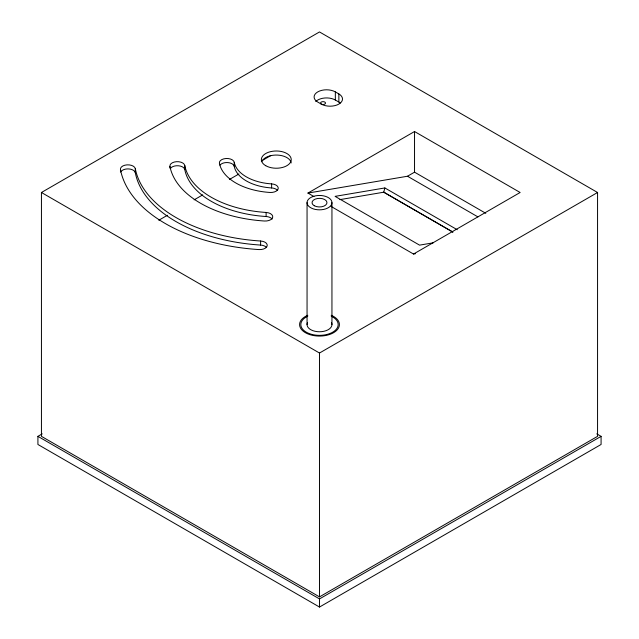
<?xml version="1.0" encoding="UTF-8"?>
<svg xmlns="http://www.w3.org/2000/svg" width="639" height="639" viewBox="0 0 639 639"><rect width="100%" height="100%" fill="white"/><g stroke="black" fill="none" stroke-linecap="round" stroke-linejoin="round"><path stroke-width="0.96" d="M339.828 199.64L383.751 192.211L384.862 187.946L457.268 229.744M41.439 192.491L319.5 31.95L597.561 192.491L597.561 436.349L319.5 596.89L41.439 436.349L41.439 192.491L319.5 353.032L597.561 192.491M158.799 220.239L167.418 215.263M194.128 199.847L202.739 194.871M229.449 179.447L238.93 173.976M261.335 161.044L270.808 155.573M313.941 196.54L307.926 193.074L414.535 131.522L520.13 192.491L413.521 254.034L331.106 206.453M307.926 193.074L407.498 176.236L414.535 172.171L485.792 213.306M596.762 433.857L601.083 436.349L601.083 444.48L319.5 607.05L37.917 444.48L37.917 436.349L42.238 433.857M37.917 436.349L319.5 598.919L601.083 436.349M384.862 187.946L335.084 196.365L419.551 245.136L433.218 242.828M413.521 254.034L415.478 253.707M335.339 91.896L338.862 93.933A12.445 7.181 0 0 1 338.862 104.093A12.445 7.181 0 0 1 321.257 104.093L317.743 102.056A12.445 7.181 0 0 1 317.743 91.896A12.445 7.181 0 0 1 335.339 91.896L335.339 100.027L338.862 102.056A12.445 7.181 0 0 1 340.252 103.023M407.498 176.236L477.892 216.877M383.759 192.171L452.899 232.085M383.751 192.211L452.731 232.037M414.535 131.522L414.535 172.171M338.862 93.933L338.862 102.056M331.945 202.651A12.445 7.181 0 0 1 313.278 208.873A12.445 7.181 0 0 1 313.278 196.429A12.445 7.181 0 0 1 331.945 202.651L331.945 324.58M319.5 353.032L319.5 596.89M319.5 598.919L319.5 607.05M307.055 202.651L307.055 324.58M271.623 183.888A7.468 4.313 0 0 1 278.213 188.649A7.468 4.313 0 0 1 269.97 192.459A57.246 33.052 0 0 1 219.409 163.264A7.468 4.313 0 0 1 226.006 158.504A7.468 4.313 0 0 1 234.249 162.314A42.31 24.426 0 0 0 271.623 183.888L271.623 187.954A7.468 4.313 0 0 1 277.638 190.51M169.942 168.073L169.942 166.444A7.468 4.313 0 0 1 176.532 161.683A7.468 4.313 0 0 1 184.783 165.493A92.088 53.165 0 0 0 266.112 212.452L266.112 216.517A7.468 4.313 0 0 1 272.126 219.065M120.467 172.067L120.467 169.623A7.468 4.313 0 0 1 127.065 164.862A7.468 4.313 0 0 1 135.308 168.672A141.866 81.904 0 0 0 260.608 241.015L260.608 245.072A7.468 4.313 0 0 1 266.623 247.628M234.249 162.314L234.249 166.38A42.31 24.426 0 0 0 271.623 187.954M184.783 165.493L184.783 169.559A92.088 53.165 0 0 0 266.112 216.517M135.308 168.672L135.308 172.738A141.866 81.904 0 0 0 260.608 245.072M331.25 316.201A18.667 10.775 0 0 1 333.151 331.929A18.667 10.775 0 0 1 305.849 331.929A18.667 10.775 0 0 1 307.75 316.201M331.521 322.719A12.445 7.181 0 0 1 319.5 331.761A12.445 7.181 0 0 1 307.479 322.719M261.878 161.443A14.937 8.619 0 0 1 277.606 155.085A14.937 8.619 0 0 1 291.184 162.921M219.992 165.126A7.468 4.313 0 0 1 227.955 162.594A7.468 4.313 0 0 1 234.249 166.38M170.517 168.305A7.468 4.313 0 0 1 178.481 165.773A7.468 4.313 0 0 1 184.783 169.559M121.051 171.484A7.468 4.313 0 0 1 129.014 168.952A7.468 4.313 0 0 1 135.308 172.738M315.762 101.513A12.445 7.181 0 0 1 335.339 100.027M266.112 212.452A7.468 4.313 0 0 1 272.709 217.212A7.468 4.313 0 0 1 264.458 221.014A107.025 61.791 0 0 1 169.942 166.444M260.608 241.015A7.468 4.313 0 0 1 267.198 245.775A7.468 4.313 0 0 1 258.955 249.577A156.803 90.53 0 0 1 120.467 169.623M331.202 315.275A19.913 11.494 0 0 1 334.301 332.272A19.913 11.494 0 0 1 304.699 332.272A19.913 11.494 0 0 1 307.798 315.275M314.276 205.734A7.468 4.313 0 0 0 326.737 203.721A7.468 4.313 0 0 0 317.487 198.497A7.468 4.313 0 0 0 314.276 205.734M321.776 104.317A2.492 1.438 0 0 0 325.507 103.079A2.492 1.438 0 0 0 321.776 101.833A2.492 1.438 0 0 0 321.776 104.317M265.744 165.709A14.937 8.619 0 0 0 290.729 161.843A14.937 8.619 0 0 0 272.438 151.283A14.937 8.619 0 0 0 265.744 165.709"/></g></svg>
